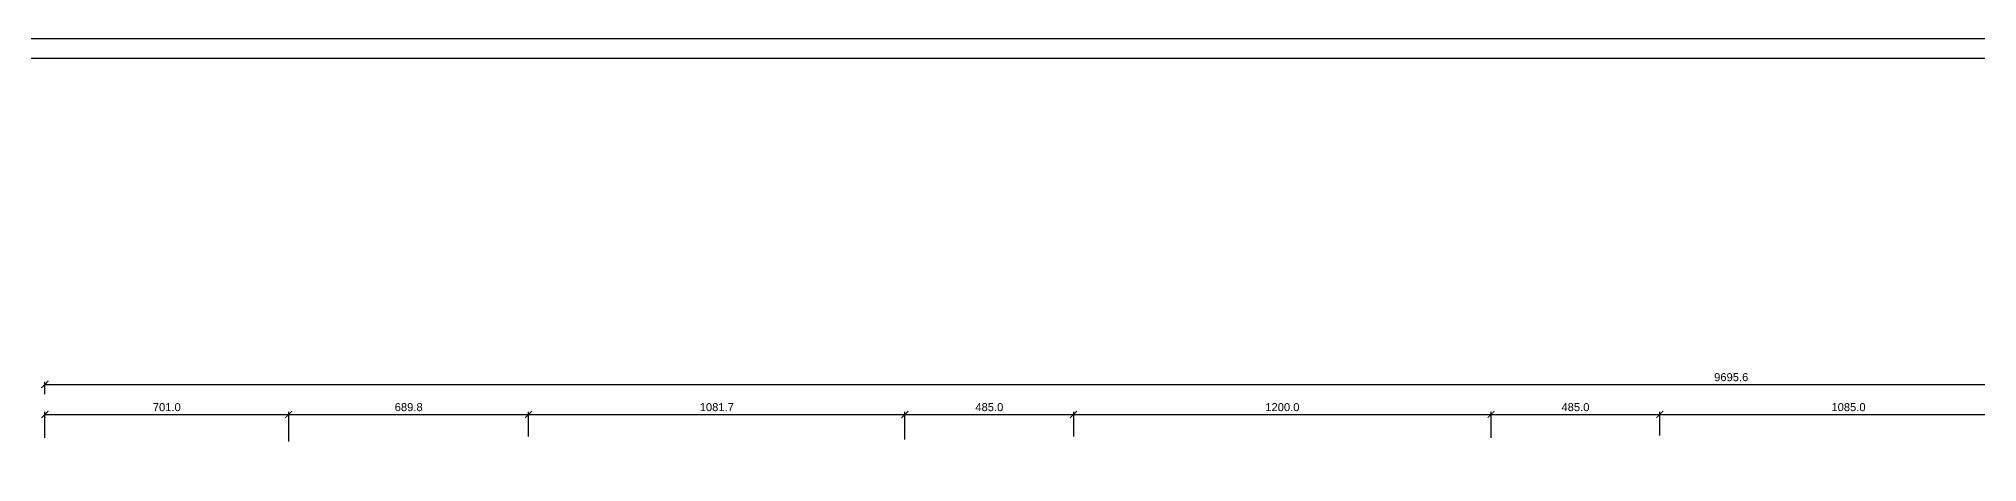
# Model space of a CAD drawing. Extents: x 53439 to 79867, y -144071 to -73305.
# Drawn here: x 63124 to 68697, y -136049 to -134833 of the extents above; entities that cross this region are included whole.
import ezdxf

# ---------------------------------------------------------------- set-up
doc = ezdxf.new("R2010")
doc.units = 0
doc.header["$LTSCALE"] = 0.1
doc.header["$MEASUREMENT"] = 0
doc.header["$PDMODE"] = 35
doc.header["$PDSIZE"] = -0.8
doc.layers.get('DEFPOINTS').update_dxf_attribs({"linetype": 'CONTINUOUS'})
for name, color, linetype in [('BOR', 200, 'CONTINUOUS'), ('BOR1', 230, 'CONTINUOUS'), ('WALL', 6, 'CONTINUOUS'), ('WIN', 102, 'CONTINUOUS')]:
    doc.layers.add(name, color=color, linetype=linetype)
doc.styles.add('1MM', font='arial.ttf')
doc.dimstyles.new('KRI', dxfattribs={"dimtxt": 23, "dimasz": 20, "dimexe": 7, "dimexo": 0, "dimgap": 9, "dimtad": 1, "dimdec": 1, "dimzin": 1, "dimtxsty": '1MM', "dimblk": 'ARCHTICK', "dimcen": 0.5, "dimclrd": 252, "dimclre": 252, "dimclrt": 7, "dimaunit": 1, "dimadec": 8, "dimazin": 3, "dimtfac": 1, "dimtdec": 1, "dimtmove": 0, "dimatfit": 3})

# ---------------------------------------------------------------- blocks, each defined once
blk = doc.blocks.new('_ARCHTICK')
at = {"layer": 'WALL', "color": 0, "const_width": 0.15}
blk.add_lwpolyline([(-0.5, -0.5), (0.5, 0.5)], dxfattribs=at)
blk = doc.blocks.new('*D385')
at = {"layer": 'DEFPOINTS', "color": 0, "linetype": 'CONTINUOUS', "ltscale": 0.1}
for p in [(63842.8, -135911.6), (63141.8, -135979.3), (63842.8, -135989.7)]:
    blk.add_point(p, dxfattribs=at)
at = {"layer": 'WIN', "color": 252, "linetype": 'CONTINUOUS', "ltscale": 0.1}
for p, q in [((63141.8, -135979.3), (63141.8, -135904.6)), ((63141.8, -135911.6), (63842.8, -135911.6)), ((63842.8, -135989.7), (63842.8, -135904.6))]:
    blk.add_line(p, q, dxfattribs=at)
at = {"layer": 'WIN', "color": 252, "linetype": 'CONTINUOUS', "ltscale": 0.1, "xscale": 20, "yscale": 20, "zscale": 20, "rotation": 180}
blk.add_blockref('_ARCHTICK', (63141.8, -135911.6), dxfattribs=at)
at = {"layer": 'WIN', "color": 252, "linetype": 'CONTINUOUS', "ltscale": 0.1, "xscale": 20, "yscale": 20, "zscale": 20}
blk.add_blockref('_ARCHTICK', (63842.8, -135911.6), dxfattribs=at)
at = {"layer": 'WIN', "color": 7, "linetype": 'CONTINUOUS', "ltscale": 0.1, "insert": (63492.3, -135890.9), "char_height": 23, "attachment_point": 5, "style": '1MM'}
blk.add_mtext('701.0', dxfattribs=at)
blk = doc.blocks.new('*D386')
at = {"layer": 'DEFPOINTS', "color": 0, "linetype": 'CONTINUOUS', "ltscale": 0.1}
for p in [(64532.5, -135911.6), (63842.8, -135989.7), (64532.5, -135975.2)]:
    blk.add_point(p, dxfattribs=at)
at = {"layer": 'WIN', "color": 252, "linetype": 'CONTINUOUS', "ltscale": 0.1}
for p, q in [((63842.8, -135989.7), (63842.8, -135904.6)), ((63842.8, -135911.6), (64532.5, -135911.6)), ((64532.5, -135975.2), (64532.5, -135904.6))]:
    blk.add_line(p, q, dxfattribs=at)
at = {"layer": 'WIN', "color": 252, "linetype": 'CONTINUOUS', "ltscale": 0.1, "xscale": 20, "yscale": 20, "zscale": 20, "rotation": 180}
blk.add_blockref('_ARCHTICK', (63842.8, -135911.6), dxfattribs=at)
at = {"layer": 'WIN', "color": 252, "linetype": 'CONTINUOUS', "ltscale": 0.1, "xscale": 20, "yscale": 20, "zscale": 20}
blk.add_blockref('_ARCHTICK', (64532.5, -135911.6), dxfattribs=at)
at = {"layer": 'WIN', "color": 7, "linetype": 'CONTINUOUS', "ltscale": 0.1, "insert": (64187.6, -135890.9), "char_height": 23, "attachment_point": 5, "style": '1MM'}
blk.add_mtext('689.8', dxfattribs=at)
blk = doc.blocks.new('*D387')
at = {"layer": 'DEFPOINTS', "color": 0, "linetype": 'CONTINUOUS', "ltscale": 0.1}
for p in [(65614.3, -135911.6), (64532.5, -135975.2), (65614.3, -135983.8)]:
    blk.add_point(p, dxfattribs=at)
at = {"layer": 'WIN', "color": 252, "linetype": 'CONTINUOUS', "ltscale": 0.1}
for p, q in [((64532.5, -135975.2), (64532.5, -135904.6)), ((64532.5, -135911.6), (65614.3, -135911.6)), ((65614.3, -135983.8), (65614.3, -135904.6))]:
    blk.add_line(p, q, dxfattribs=at)
at = {"layer": 'WIN', "color": 252, "linetype": 'CONTINUOUS', "ltscale": 0.1, "xscale": 20, "yscale": 20, "zscale": 20, "rotation": 180}
blk.add_blockref('_ARCHTICK', (64532.5, -135911.6), dxfattribs=at)
at = {"layer": 'WIN', "color": 252, "linetype": 'CONTINUOUS', "ltscale": 0.1, "xscale": 20, "yscale": 20, "zscale": 20}
blk.add_blockref('_ARCHTICK', (65614.3, -135911.6), dxfattribs=at)
at = {"layer": 'WIN', "color": 7, "linetype": 'CONTINUOUS', "ltscale": 0.1, "insert": (65073.4, -135890.9), "char_height": 23, "attachment_point": 5, "style": '1MM'}
blk.add_mtext('1081.7', dxfattribs=at)
blk = doc.blocks.new('*D388')
at = {"layer": 'DEFPOINTS', "color": 0, "linetype": 'CONTINUOUS', "ltscale": 0.1}
for p in [(66099.3, -135911.6), (65614.3, -135983.8), (66099.3, -135975.2)]:
    blk.add_point(p, dxfattribs=at)
at = {"layer": 'WIN', "color": 252, "linetype": 'CONTINUOUS', "ltscale": 0.1}
for p, q in [((65614.3, -135983.8), (65614.3, -135904.6)), ((65614.3, -135911.6), (66099.3, -135911.6)), ((66099.3, -135975.2), (66099.3, -135904.6))]:
    blk.add_line(p, q, dxfattribs=at)
at = {"layer": 'WIN', "color": 252, "linetype": 'CONTINUOUS', "ltscale": 0.1, "xscale": 20, "yscale": 20, "zscale": 20, "rotation": 180}
blk.add_blockref('_ARCHTICK', (65614.3, -135911.6), dxfattribs=at)
at = {"layer": 'WIN', "color": 252, "linetype": 'CONTINUOUS', "ltscale": 0.1, "xscale": 20, "yscale": 20, "zscale": 20}
blk.add_blockref('_ARCHTICK', (66099.3, -135911.6), dxfattribs=at)
at = {"layer": 'WIN', "color": 7, "linetype": 'CONTINUOUS', "ltscale": 0.1, "insert": (65856.8, -135890.9), "char_height": 23, "attachment_point": 5, "style": '1MM'}
blk.add_mtext('485.0', dxfattribs=at)
blk = doc.blocks.new('*D389')
at = {"layer": 'DEFPOINTS', "color": 0, "linetype": 'CONTINUOUS', "ltscale": 0.1}
for p in [(67299.3, -135911.6), (66099.3, -135975.2), (67299.3, -135978.9)]:
    blk.add_point(p, dxfattribs=at)
at = {"layer": 'WIN', "color": 252, "linetype": 'CONTINUOUS', "ltscale": 0.1}
for p, q in [((66099.3, -135975.2), (66099.3, -135904.6)), ((66099.3, -135911.6), (67299.3, -135911.6)), ((67299.3, -135978.9), (67299.3, -135904.6))]:
    blk.add_line(p, q, dxfattribs=at)
at = {"layer": 'WIN', "color": 252, "linetype": 'CONTINUOUS', "ltscale": 0.1, "xscale": 20, "yscale": 20, "zscale": 20, "rotation": 180}
blk.add_blockref('_ARCHTICK', (66099.3, -135911.6), dxfattribs=at)
at = {"layer": 'WIN', "color": 252, "linetype": 'CONTINUOUS', "ltscale": 0.1, "xscale": 20, "yscale": 20, "zscale": 20}
blk.add_blockref('_ARCHTICK', (67299.3, -135911.6), dxfattribs=at)
at = {"layer": 'WIN', "color": 7, "linetype": 'CONTINUOUS', "ltscale": 0.1, "insert": (66699.3, -135890.9), "char_height": 23, "attachment_point": 5, "style": '1MM'}
blk.add_mtext('1200.0', dxfattribs=at)
blk = doc.blocks.new('*D390')
at = {"layer": 'DEFPOINTS', "color": 0, "linetype": 'CONTINUOUS', "ltscale": 0.1}
for p in [(67784.3, -135911.6), (67299.3, -135978.9), (67784.3, -135972)]:
    blk.add_point(p, dxfattribs=at)
at = {"layer": 'WIN', "color": 252, "linetype": 'CONTINUOUS', "ltscale": 0.1}
for p, q in [((67299.3, -135978.9), (67299.3, -135904.6)), ((67299.3, -135911.6), (67784.3, -135911.6)), ((67784.3, -135972), (67784.3, -135904.6))]:
    blk.add_line(p, q, dxfattribs=at)
at = {"layer": 'WIN', "color": 252, "linetype": 'CONTINUOUS', "ltscale": 0.1, "xscale": 20, "yscale": 20, "zscale": 20, "rotation": 180}
blk.add_blockref('_ARCHTICK', (67299.3, -135911.6), dxfattribs=at)
at = {"layer": 'WIN', "color": 252, "linetype": 'CONTINUOUS', "ltscale": 0.1, "xscale": 20, "yscale": 20, "zscale": 20}
blk.add_blockref('_ARCHTICK', (67784.3, -135911.6), dxfattribs=at)
at = {"layer": 'WIN', "color": 7, "linetype": 'CONTINUOUS', "ltscale": 0.1, "insert": (67541.8, -135890.9), "char_height": 23, "attachment_point": 5, "style": '1MM'}
blk.add_mtext('485.0', dxfattribs=at)
blk = doc.blocks.new('*D391')
at = {"layer": 'DEFPOINTS', "color": 0, "linetype": 'CONTINUOUS', "ltscale": 0.1}
for p in [(68869.3, -135911.6), (67784.3, -135972), (68869.3, -135981.6)]:
    blk.add_point(p, dxfattribs=at)
at = {"layer": 'WIN', "color": 252, "linetype": 'CONTINUOUS', "ltscale": 0.1}
for p, q in [((67784.3, -135972), (67784.3, -135904.6)), ((67784.3, -135911.6), (68869.3, -135911.6)), ((68869.3, -135981.6), (68869.3, -135904.6))]:
    blk.add_line(p, q, dxfattribs=at)
at = {"layer": 'WIN', "color": 252, "linetype": 'CONTINUOUS', "ltscale": 0.1, "xscale": 20, "yscale": 20, "zscale": 20, "rotation": 180}
blk.add_blockref('_ARCHTICK', (67784.3, -135911.6), dxfattribs=at)
at = {"layer": 'WIN', "color": 252, "linetype": 'CONTINUOUS', "ltscale": 0.1, "xscale": 20, "yscale": 20, "zscale": 20}
blk.add_blockref('_ARCHTICK', (68869.3, -135911.6), dxfattribs=at)
at = {"layer": 'WIN', "color": 7, "linetype": 'CONTINUOUS', "ltscale": 0.1, "insert": (68326.8, -135890.9), "char_height": 23, "attachment_point": 5, "style": '1MM'}
blk.add_mtext('1085.0', dxfattribs=at)
blk = doc.blocks.new('*D365')
at = {"layer": 'DEFPOINTS', "color": 0, "linetype": 'CONTINUOUS', "ltscale": 0.1}
for p in [(63141.8, -135853.7), (72837.4, -135825.5), (72837.4, -135853.7, 0)]:
    blk.add_point(p, dxfattribs=at)
at = {"layer": 'WIN', "color": 252, "linetype": 'CONTINUOUS', "ltscale": 0.1}
for p, q in [((63141.8, -135853.7), (63141.8, -135818.5)), ((63141.8, -135825.5), (72837.4, -135825.5)), ((72837.4, -135853.7), (72837.4, -135818.5))]:
    blk.add_line(p, q, dxfattribs=at)
at = {"layer": 'WIN', "color": 252, "linetype": 'CONTINUOUS', "ltscale": 0.1, "xscale": 20, "yscale": 20, "zscale": 20, "rotation": 180}
blk.add_blockref('_ARCHTICK', (63141.8, -135825.5), dxfattribs=at)
at = {"layer": 'WIN', "color": 252, "linetype": 'CONTINUOUS', "ltscale": 0.1, "xscale": 20, "yscale": 20, "zscale": 20}
blk.add_blockref('_ARCHTICK', (72837.4, -135825.5), dxfattribs=at)
at = {"layer": 'WIN', "color": 7, "linetype": 'CONTINUOUS', "ltscale": 0.1, "insert": (67989.6, -135804.8), "char_height": 23, "attachment_point": 5, "style": '1MM'}
blk.add_mtext('9695.6', dxfattribs=at)

msp = doc.modelspace()

# ---------------------------------------------------------------- linework, layer by layer
at = {"layer": 'BOR'}
msp.add_lwpolyline([(74212.79, -134889.08), (58004.97, -134889.08), (58004.97, -143080.37), (74212.79, -143080.37)], close=True, dxfattribs=at)
at = {"layer": 'BOR1'}
msp.add_lwpolyline([(74269.31, -134832.56), (57948.44, -134832.56), (57948.44, -143136.89), (74269.31, -143136.89)], close=True, dxfattribs=at)

# ---------------------------------------------------------------- dimensions: what is measured, and where the dimension line sits
at = {"layer": 'WIN', "linetype": 'CONTINUOUS', "ltscale": 0.1}
dim = msp.add_linear_dim(base=(72837.39, -135825.54, -10.81), p1=(63141.76, -135853.71, -10.81), p2=(72837.39, -135853.71, -10.81), dimstyle='KRI', dxfattribs=at)
dim.commit()
dim.dimension.update_dxf_attribs({"geometry": '*D365', "text_midpoint": (67989.58, -135804.8, -10.81)})
for base, p1, p2, picture, middle in [((63842.76, -135911.63, -10.81), (63141.76, -135979.3, -10.81), (63842.76, -135989.7, -10.81), '*D385', (63492.26, -135890.89, -10.81)), ((64532.53, -135911.63, -10.81), (63842.76, -135989.7, -10.81), (64532.53, -135975.22, -10.81), '*D386', (64187.65, -135890.89, -10.81)), ((65614.26, -135911.63, -10.81), (64532.53, -135975.22, -10.81), (65614.26, -135983.76, -10.81), '*D387', (65073.4, -135890.89, -10.81)), ((66099.26, -135911.63, -10.81), (65614.26, -135983.76, -10.81), (66099.26, -135975.19, -10.81), '*D388', (65856.76, -135890.89, -10.81)), ((67299.26, -135911.63, -10.81), (66099.26, -135975.19, -10.81), (67299.26, -135978.93, -10.81), '*D389', (66699.26, -135890.89, -10.81)), ((67784.26, -135911.63, -10.81), (67299.26, -135978.93, -10.81), (67784.26, -135972, -10.81), '*D390', (67541.76, -135890.89, -10.81)), ((68869.26, -135911.63, -10.81), (67784.26, -135972, -10.81), (68869.26, -135981.58, -10.81), '*D391', (68326.76, -135890.89, -10.81))]:
    dim = msp.add_linear_dim(base=base, p1=p1, p2=p2, dimstyle='KRI', override={"dimtmove": 1}, dxfattribs=at)
    dim.commit()
    dim.dimension.update_dxf_attribs({"geometry": picture, "text_midpoint": middle})

doc.saveas('drawing.dxf')
